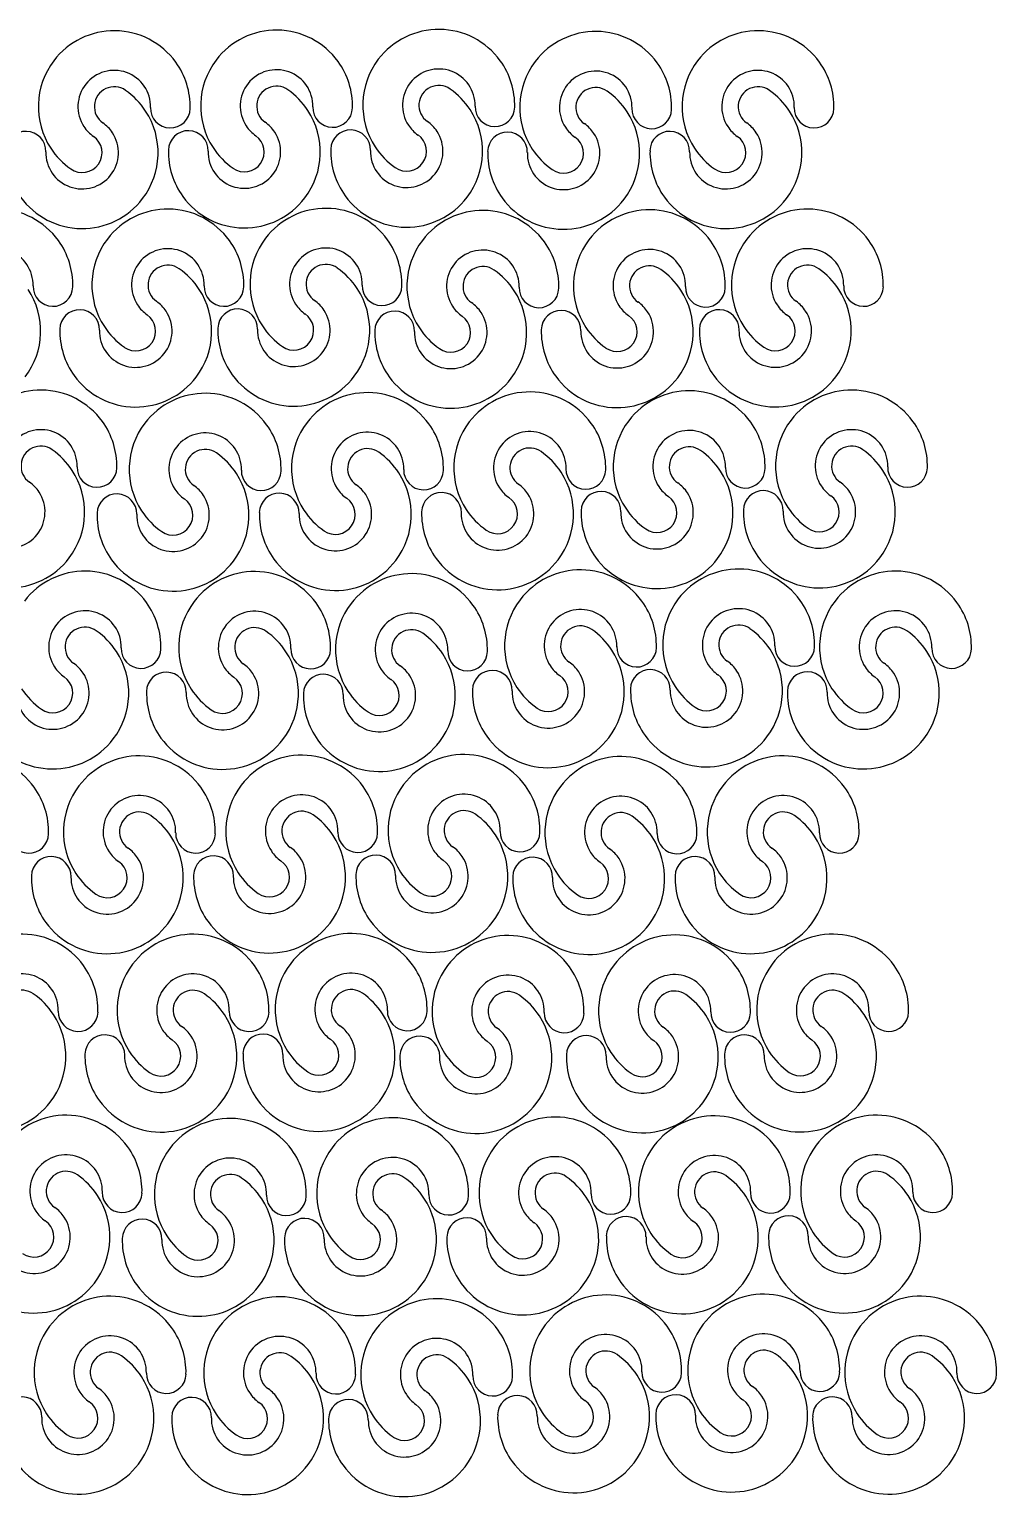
# Model space of a CAD drawing. Extents: x -435 to 1566, y -435 to 2166.
# Drawn here: x 290.7 to 397.3, y 1723.5 to 1885.3 of the extents above; entities that cross this region are included whole.
import ezdxf

# ---------------------------------------------------------------- set-up
doc = ezdxf.new("R2010")
doc.units = 0
doc.header["$MEASUREMENT"] = 0
doc.layers.add('LAYER_02', color=3, linetype='CONTINUOUS')

msp = doc.modelspace()

# ---------------------------------------------------------------- linework, layer by layer
at = {"layer": 'LAYER_02'}
for centre, radius, start, end in [((300.05, 1876.75), 8.37, 35.921, 142.7477), ((317.94, 1876.82), 8.37, 35.921, 142.7477), ((335.82, 1876.9), 8.37, 35.921, 142.7477), ((353.12, 1876.67), 8.37, 35.921, 142.7477), ((371.01, 1876.75), 8.37, 35.921, 142.7477), ((300.05, 1876.75), 8.37, 142.7477, 213.2491), ((300.05, 1876.75), 8.37, 358.5233, 35.921), ((317.94, 1876.82), 8.37, 142.7477, 213.2491), ((317.94, 1876.82), 8.37, 358.5233, 35.921), ((335.82, 1876.9), 8.37, 142.7477, 213.2491), ((335.82, 1876.9), 8.37, 358.5233, 35.921), ((353.12, 1876.67), 8.37, 142.7477, 213.2491), ((353.12, 1876.67), 8.37, 358.5233, 35.921), ((371.01, 1876.75), 8.37, 142.7477, 213.2491), ((371.01, 1876.75), 8.37, 358.5233, 35.921), ((300.05, 1876.75), 4, 358.5233, 213.2491), ((317.94, 1876.82), 4, 358.5233, 213.2491), ((335.82, 1876.9), 4, 358.5233, 213.2491), ((353.12, 1876.67), 4, 358.5233, 213.2491), ((371.01, 1876.75), 4, 358.5233, 213.2491), ((300.05, 1876.75), 2.19, 55.0883, 235.0883), ((296.51, 1871.68), 8.37, 33.2491, 55.0883), ((317.94, 1876.82), 2.19, 55.0883, 235.0883), ((314.39, 1871.75), 8.37, 33.2491, 55.0883), ((335.82, 1876.9), 2.19, 55.0883, 235.0883), ((332.28, 1871.83), 8.37, 33.2491, 55.0883), ((353.12, 1876.67), 2.19, 55.0883, 235.0883), ((349.58, 1871.6), 8.37, 33.2491, 55.0883), ((371.01, 1876.75), 2.19, 55.0883, 235.0883), ((367.47, 1871.68), 8.37, 33.2491, 55.0883), ((306.23, 1876.59), 2.19, 178.5233, 358.5233), ((314.39, 1871.75), 8.37, 322.7477, 33.2491), ((324.12, 1876.66), 2.19, 178.5233, 358.5233), ((332.28, 1871.83), 8.37, 322.7477, 33.2491), ((342.01, 1876.74), 2.19, 178.5233, 358.5233), ((359.3, 1876.51), 2.19, 178.5233, 358.5233), ((377.19, 1876.59), 2.19, 178.5233, 358.5233), ((296.51, 1871.68), 4, 33.2491, 55.0883), ((296.51, 1871.68), 8.37, 322.7477, 33.2491), ((314.39, 1871.75), 4, 33.2491, 55.0883), ((335.82, 1876.9), 4, 213.2491, 235.0883), ((332.28, 1871.83), 4, 33.2491, 55.0883), ((349.58, 1871.6), 4, 33.2491, 55.0883), ((349.58, 1871.6), 8.37, 322.7477, 33.2491), ((367.47, 1871.68), 4, 33.2491, 55.0883), ((367.47, 1871.68), 8.37, 322.7477, 33.2491), ((290.32, 1871.84), 2.19, 358.5233, 178.5233), ((296.51, 1871.68), 4, 178.5233, 33.2491), ((296.51, 1871.68), 2.19, 235.0883, 55.0883), ((300.05, 1876.75), 4, 213.2491, 235.0883), ((308.21, 1871.91), 2.19, 358.5233, 178.5233), ((314.39, 1871.75), 4, 178.5233, 33.2491), ((314.39, 1871.75), 2.19, 235.0883, 55.0883), ((317.94, 1876.82), 4, 213.2491, 235.0883), ((326.1, 1871.99), 2.19, 358.5233, 178.5233), ((332.28, 1871.83), 4, 178.5233, 33.2491), ((332.28, 1871.83), 2.19, 235.0883, 55.0883), ((343.39, 1871.76), 2.19, 358.5233, 178.5233), ((349.58, 1871.6), 4, 178.5233, 33.2491), ((349.58, 1871.6), 2.19, 235.0883, 55.0883), ((353.12, 1876.67), 4, 213.2491, 235.0883), ((361.28, 1871.84), 2.19, 358.5233, 178.5233), ((367.47, 1871.68), 4, 178.5233, 33.2491), ((367.47, 1871.68), 2.19, 235.0883, 55.0883), ((371.01, 1876.75), 4, 213.2491, 235.0883), ((300.05, 1876.75), 8.37, 213.2491, 235.0883), ((314.39, 1871.75), 8.37, 178.5233, 215.921), ((317.94, 1876.82), 8.37, 213.2491, 235.0883), ((332.28, 1871.83), 8.37, 178.5233, 215.921), ((335.82, 1876.9), 8.37, 213.2491, 235.0883), ((349.58, 1871.6), 8.37, 178.5233, 215.921), ((353.12, 1876.67), 8.37, 213.2491, 235.0883), ((367.47, 1871.68), 8.37, 178.5233, 215.921), ((371.01, 1876.75), 8.37, 213.2491, 235.0883), ((296.51, 1871.68), 8.37, 215.921, 322.7477), ((314.39, 1871.75), 8.37, 215.921, 322.7477), ((332.28, 1871.83), 8.37, 215.921, 322.7477), ((349.58, 1871.6), 8.37, 215.921, 322.7477), ((367.47, 1871.68), 8.37, 215.921, 322.7477), ((287.11, 1857.09), 8.37, 35.921, 142.7477), ((305.96, 1857.09), 8.37, 35.921, 142.7477), ((323.38, 1857.17), 8.37, 35.921, 142.7477), ((340.68, 1856.94), 8.37, 35.921, 142.7477), ((359.03, 1857.01), 8.37, 35.921, 142.7477), ((376.45, 1857.09), 8.37, 35.921, 142.7477), ((287.11, 1857.09), 8.37, 358.5233, 35.921), ((305.96, 1857.09), 8.37, 142.7477, 213.2491), ((305.96, 1857.09), 8.37, 358.5233, 35.921), ((323.38, 1857.17), 8.37, 142.7477, 213.2491), ((323.38, 1857.17), 8.37, 358.5233, 35.921), ((340.68, 1856.94), 8.37, 142.7477, 213.2491), ((340.68, 1856.94), 8.37, 358.5233, 35.921), ((359.03, 1857.01), 8.37, 142.7477, 213.2491), ((359.03, 1857.01), 8.37, 358.5233, 35.921), ((376.45, 1857.09), 8.37, 142.7477, 213.2491), ((376.45, 1857.09), 8.37, 358.5233, 35.921), ((287.11, 1857.09), 4, 358.5233, 213.2491), ((305.96, 1857.09), 4, 358.5233, 213.2491), ((323.38, 1857.17), 4, 358.5233, 213.2491), ((340.68, 1856.94), 4, 358.5233, 213.2491), ((359.03, 1857.01), 4, 358.5233, 213.2491), ((376.45, 1857.09), 4, 358.5233, 213.2491), ((305.96, 1857.09), 2.19, 55.0883, 235.0883), ((302.42, 1852.01), 8.37, 33.2491, 55.0883), ((323.38, 1857.17), 2.19, 55.0883, 235.0883), ((319.84, 1852.1), 8.37, 33.2491, 55.0883), ((340.68, 1856.94), 2.19, 55.0883, 235.0883), ((337.14, 1851.87), 8.37, 33.2491, 55.0883), ((359.03, 1857.01), 2.19, 55.0883, 235.0883), ((355.49, 1851.94), 8.37, 33.2491, 55.0883), ((376.45, 1857.09), 2.19, 55.0883, 235.0883), ((372.91, 1852.02), 8.37, 33.2491, 55.0883), ((293.29, 1856.93), 2.19, 178.5233, 358.5233), ((312.14, 1856.93), 2.19, 178.5233, 358.5233), ((329.57, 1857.01), 2.19, 178.5233, 358.5233), ((365.21, 1856.85), 2.19, 178.5233, 358.5233), ((382.64, 1856.93), 2.19, 178.5233, 358.5233), ((283.57, 1852.02), 8.37, 322.7477, 33.2491), ((302.42, 1852.01), 4, 33.2491, 55.0883), ((302.42, 1852.01), 8.37, 322.7477, 33.2491), ((319.84, 1852.1), 4, 33.2491, 55.0883), ((319.84, 1852.1), 8.37, 322.7477, 33.2491), ((337.14, 1851.87), 8.37, 322.7477, 33.2491), ((346.86, 1856.78), 2.19, 178.5233, 358.5233), ((355.49, 1851.94), 8.37, 322.7477, 33.2491), ((372.91, 1852.02), 4, 33.2491, 55.0883), ((372.91, 1852.02), 8.37, 322.7477, 33.2491), ((296.23, 1852.17), 2.19, 358.5233, 178.5233), ((302.42, 1852.01), 4, 178.5233, 33.2491), ((302.42, 1852.01), 2.19, 235.0883, 55.0883), ((305.96, 1857.09), 4, 213.2491, 235.0883), ((313.66, 1852.26), 2.19, 358.5233, 178.5233), ((319.84, 1852.1), 4, 178.5233, 33.2491), ((319.84, 1852.1), 2.19, 235.0883, 55.0883), ((323.38, 1857.17), 4, 213.2491, 235.0883), ((330.95, 1852.03), 2.19, 358.5233, 178.5233), ((337.14, 1851.87), 4, 178.5233, 33.2491), ((337.14, 1851.87), 2.19, 235.0883, 55.0883), ((340.68, 1856.94), 4, 213.2491, 235.0883), ((337.14, 1851.87), 4, 33.2491, 55.0883), ((349.3, 1852.1), 2.19, 358.5233, 178.5233), ((355.49, 1851.94), 4, 178.5233, 33.2491), ((355.49, 1851.94), 2.19, 235.0883, 55.0883), ((359.03, 1857.01), 4, 213.2491, 235.0883), ((355.49, 1851.94), 4, 33.2491, 55.0883), ((366.73, 1852.18), 2.19, 358.5233, 178.5233), ((372.91, 1852.02), 4, 178.5233, 33.2491), ((372.91, 1852.02), 2.19, 235.0883, 55.0883), ((376.45, 1857.09), 4, 213.2491, 235.0883), ((302.42, 1852.01), 8.37, 178.5233, 215.921), ((305.96, 1857.09), 8.37, 213.2491, 235.0883), ((319.84, 1852.1), 8.37, 178.5233, 215.921), ((323.38, 1857.17), 8.37, 213.2491, 235.0883), ((337.14, 1851.87), 8.37, 178.5233, 215.921), ((340.68, 1856.94), 8.37, 213.2491, 235.0883), ((355.49, 1851.94), 8.37, 178.5233, 215.921), ((359.03, 1857.01), 8.37, 213.2491, 235.0883), ((372.91, 1852.02), 8.37, 178.5233, 215.921), ((376.45, 1857.09), 8.37, 213.2491, 235.0883), ((302.42, 1852.01), 8.37, 215.921, 322.7477), ((319.84, 1852.1), 8.37, 215.921, 322.7477), ((337.14, 1851.87), 8.37, 215.921, 322.7477), ((355.49, 1851.94), 8.37, 215.921, 322.7477), ((372.91, 1852.02), 8.37, 215.921, 322.7477), ((291.96, 1837.14), 8.37, 35.921, 142.7477), ((310.07, 1836.78), 8.37, 35.921, 142.7477), ((327.96, 1836.86), 8.37, 35.921, 142.7477), ((345.85, 1836.93), 8.37, 35.921, 142.7477), ((363.42, 1837.06), 8.37, 35.921, 142.7477), ((381.31, 1837.14), 8.37, 35.921, 142.7477), ((291.96, 1837.14), 4, 358.5233, 213.2491), ((291.96, 1837.14), 8.37, 358.5233, 35.921), ((310.07, 1836.78), 8.37, 142.7477, 213.2491), ((310.07, 1836.78), 4, 358.5233, 213.2491), ((310.07, 1836.78), 8.37, 358.5233, 35.921), ((327.96, 1836.86), 8.37, 142.7477, 213.2491), ((327.96, 1836.86), 4, 358.5233, 213.2491), ((327.96, 1836.86), 8.37, 358.5233, 35.921), ((345.85, 1836.93), 8.37, 142.7477, 213.2491), ((345.85, 1836.93), 4, 358.5233, 213.2491), ((345.85, 1836.93), 8.37, 358.5233, 35.921), ((363.42, 1837.06), 8.37, 142.7477, 213.2491), ((363.42, 1837.06), 4, 358.5233, 213.2491), ((363.42, 1837.06), 8.37, 358.5233, 35.921), ((381.31, 1837.14), 8.37, 142.7477, 213.2491), ((381.31, 1837.14), 4, 358.5233, 213.2491), ((381.31, 1837.14), 8.37, 358.5233, 35.921), ((291.96, 1837.14), 2.19, 55.0883, 235.0883), ((345.85, 1836.93), 2.19, 55.0883, 235.0883), ((363.42, 1837.06), 2.19, 55.0883, 235.0883), ((381.31, 1837.14), 2.19, 55.0883, 235.0883), ((288.42, 1832.07), 8.37, 33.2491, 55.0883), ((310.07, 1836.78), 2.19, 55.0883, 235.0883), ((306.53, 1831.71), 8.37, 33.2491, 55.0883), ((327.96, 1836.86), 2.19, 55.0883, 235.0883), ((324.42, 1831.79), 8.37, 33.2491, 55.0883), ((342.3, 1831.86), 8.37, 33.2491, 55.0883), ((359.88, 1831.99), 8.37, 33.2491, 55.0883), ((377.77, 1832.07), 8.37, 33.2491, 55.0883), ((288.42, 1832.07), 8.37, 322.7477, 33.2491), ((298.15, 1836.98), 2.19, 178.5233, 358.5233), ((306.53, 1831.71), 8.37, 322.7477, 33.2491), ((316.25, 1836.62), 2.19, 178.5233, 358.5233), ((324.42, 1831.79), 8.37, 322.7477, 33.2491), ((334.14, 1836.7), 2.19, 178.5233, 358.5233), ((342.3, 1831.86), 8.37, 322.7477, 33.2491), ((352.03, 1836.77), 2.19, 178.5233, 358.5233), ((359.88, 1831.99), 8.37, 322.7477, 33.2491), ((369.6, 1836.9), 2.19, 178.5233, 358.5233), ((377.77, 1832.07), 8.37, 322.7477, 33.2491), ((387.49, 1836.98), 2.19, 178.5233, 358.5233), ((288.42, 1832.07), 4, 178.5233, 33.2491), ((288.42, 1832.07), 4, 33.2491, 55.0883), ((310.07, 1836.78), 4, 213.2491, 235.0883), ((306.53, 1831.71), 4, 33.2491, 55.0883), ((327.96, 1836.86), 4, 213.2491, 235.0883), ((324.42, 1831.79), 4, 33.2491, 55.0883), ((345.85, 1836.93), 4, 213.2491, 235.0883), ((342.3, 1831.86), 4, 33.2491, 55.0883), ((353.7, 1832.15), 2.19, 358.5233, 178.5233), ((363.42, 1837.06), 4, 213.2491, 235.0883), ((359.88, 1831.99), 4, 33.2491, 55.0883), ((371.58, 1832.23), 2.19, 358.5233, 178.5233), ((377.77, 1832.07), 4, 178.5233, 33.2491), ((381.31, 1837.14), 4, 213.2491, 235.0883), ((377.77, 1832.07), 4, 33.2491, 55.0883), ((300.34, 1831.87), 2.19, 358.5233, 178.5233), ((306.53, 1831.71), 4, 178.5233, 33.2491), ((306.53, 1831.71), 2.19, 235.0883, 55.0883), ((318.23, 1831.95), 2.19, 358.5233, 178.5233), ((324.42, 1831.79), 4, 178.5233, 33.2491), ((324.42, 1831.79), 2.19, 235.0883, 55.0883), ((336.12, 1832.02), 2.19, 358.5233, 178.5233), ((342.3, 1831.86), 4, 178.5233, 33.2491), ((342.3, 1831.86), 2.19, 235.0883, 55.0883), ((359.88, 1831.99), 4, 178.5233, 33.2491), ((359.88, 1831.99), 2.19, 235.0883, 55.0883), ((377.77, 1832.07), 2.19, 235.0883, 55.0883), ((306.53, 1831.71), 8.37, 178.5233, 215.921), ((310.07, 1836.78), 8.37, 213.2491, 235.0883), ((324.42, 1831.79), 8.37, 178.5233, 215.921), ((327.96, 1836.86), 8.37, 213.2491, 235.0883), ((342.3, 1831.86), 8.37, 178.5233, 215.921), ((345.85, 1836.93), 8.37, 213.2491, 235.0883), ((359.88, 1831.99), 8.37, 178.5233, 215.921), ((363.42, 1837.06), 8.37, 213.2491, 235.0883), ((377.77, 1832.07), 8.37, 178.5233, 215.921), ((381.31, 1837.14), 8.37, 213.2491, 235.0883), ((288.42, 1832.07), 8.37, 215.921, 322.7477), ((306.53, 1831.71), 8.37, 215.921, 322.7477), ((324.42, 1831.79), 8.37, 215.921, 322.7477), ((342.3, 1831.86), 8.37, 215.921, 322.7477), ((359.88, 1831.99), 8.37, 215.921, 322.7477), ((377.77, 1832.07), 8.37, 215.921, 322.7477), ((296.82, 1817.18), 8.37, 35.921, 142.7477), ((315.52, 1817.13), 8.37, 35.921, 142.7477), ((332.81, 1816.9), 8.37, 35.921, 142.7477), ((351.44, 1817.32), 8.37, 35.921, 142.7477), ((368.87, 1817.41), 8.37, 35.921, 142.7477), ((386.16, 1817.18), 8.37, 35.921, 142.7477), ((296.82, 1817.18), 8.37, 358.5233, 35.921), ((315.52, 1817.13), 8.37, 142.7477, 213.2491), ((315.52, 1817.13), 8.37, 358.5233, 35.921), ((332.81, 1816.9), 8.37, 142.7477, 213.2491), ((332.81, 1816.9), 8.37, 358.5233, 35.921), ((351.44, 1817.32), 8.37, 142.7477, 213.2491), ((351.44, 1817.32), 4, 358.5233, 213.2491), ((351.44, 1817.32), 8.37, 358.5233, 35.921), ((368.87, 1817.41), 8.37, 142.7477, 213.2491), ((368.87, 1817.41), 4, 358.5233, 213.2491), ((368.87, 1817.41), 8.37, 358.5233, 35.921), ((386.16, 1817.18), 8.37, 142.7477, 213.2491), ((386.16, 1817.18), 8.37, 358.5233, 35.921), ((296.82, 1817.18), 4, 358.5233, 213.2491), ((315.52, 1817.13), 4, 358.5233, 213.2491), ((332.81, 1816.9), 4, 358.5233, 213.2491), ((386.16, 1817.18), 4, 358.5233, 213.2491), ((296.82, 1817.18), 2.19, 55.0883, 235.0883), ((293.28, 1812.11), 8.37, 33.2491, 55.0883), ((315.52, 1817.13), 2.19, 55.0883, 235.0883), ((311.98, 1812.06), 8.37, 33.2491, 55.0883), ((332.81, 1816.9), 2.19, 55.0883, 235.0883), ((329.27, 1811.83), 8.37, 33.2491, 55.0883), ((351.44, 1817.32), 2.19, 55.0883, 235.0883), ((347.9, 1812.25), 8.37, 33.2491, 55.0883), ((368.87, 1817.41), 2.19, 55.0883, 235.0883), ((365.33, 1812.34), 8.37, 33.2491, 55.0883), ((386.16, 1817.18), 2.19, 55.0883, 235.0883), ((382.62, 1812.11), 8.37, 33.2491, 55.0883), ((293.28, 1812.11), 8.37, 322.7477, 33.2491), ((303, 1817.02), 2.19, 178.5233, 358.5233), ((311.98, 1812.06), 8.37, 322.7477, 33.2491), ((321.7, 1816.97), 2.19, 178.5233, 358.5233), ((339, 1816.74), 2.19, 178.5233, 358.5233), ((347.9, 1812.25), 8.37, 322.7477, 33.2491), ((357.63, 1817.17), 2.19, 178.5233, 358.5233), ((365.33, 1812.34), 8.37, 322.7477, 33.2491), ((375.05, 1817.25), 2.19, 178.5233, 358.5233), ((382.62, 1812.11), 8.37, 322.7477, 33.2491), ((392.35, 1817.02), 2.19, 178.5233, 358.5233), ((296.82, 1817.18), 4, 213.2491, 235.0883), ((293.28, 1812.11), 4, 33.2491, 55.0883), ((315.52, 1817.13), 4, 213.2491, 235.0883), ((311.98, 1812.06), 4, 33.2491, 55.0883), ((329.27, 1811.83), 4, 33.2491, 55.0883), ((329.27, 1811.83), 8.37, 322.7477, 33.2491), ((351.44, 1817.32), 4, 213.2491, 235.0883), ((347.9, 1812.25), 4, 33.2491, 55.0883), ((368.87, 1817.41), 4, 213.2491, 235.0883), ((365.33, 1812.34), 4, 33.2491, 55.0883), ((386.16, 1817.18), 4, 213.2491, 235.0883), ((382.62, 1812.11), 4, 33.2491, 55.0883), ((293.28, 1812.11), 4, 178.5233, 33.2491), ((293.28, 1812.11), 2.19, 235.0883, 55.0883), ((305.79, 1812.22), 2.19, 358.5233, 178.5233), ((311.98, 1812.06), 4, 178.5233, 33.2491), ((311.98, 1812.06), 2.19, 235.0883, 55.0883), ((323.09, 1811.99), 2.19, 358.5233, 178.5233), ((329.27, 1811.83), 4, 178.5233, 33.2491), ((329.27, 1811.83), 2.19, 235.0883, 55.0883), ((332.81, 1816.9), 4, 213.2491, 235.0883), ((341.72, 1812.41), 2.19, 358.5233, 178.5233), ((347.9, 1812.25), 4, 178.5233, 33.2491), ((347.9, 1812.25), 2.19, 235.0883, 55.0883), ((359.14, 1812.5), 2.19, 358.5233, 178.5233), ((365.33, 1812.34), 4, 178.5233, 33.2491), ((365.33, 1812.34), 2.19, 235.0883, 55.0883), ((376.44, 1812.27), 2.19, 358.5233, 178.5233), ((382.62, 1812.11), 4, 178.5233, 33.2491), ((382.62, 1812.11), 2.19, 235.0883, 55.0883), ((296.82, 1817.18), 8.37, 213.2491, 235.0883), ((311.98, 1812.06), 8.37, 178.5233, 215.921), ((315.52, 1817.13), 8.37, 213.2491, 235.0883), ((329.27, 1811.83), 8.37, 178.5233, 215.921), ((332.81, 1816.9), 8.37, 213.2491, 235.0883), ((347.9, 1812.25), 8.37, 178.5233, 215.921), ((351.44, 1817.32), 8.37, 213.2491, 235.0883), ((365.33, 1812.34), 8.37, 178.5233, 215.921), ((368.87, 1817.41), 8.37, 213.2491, 235.0883), ((382.62, 1812.11), 8.37, 178.5233, 215.921), ((386.16, 1817.18), 8.37, 213.2491, 235.0883), ((293.28, 1812.11), 8.37, 215.921, 322.7477), ((311.98, 1812.06), 8.37, 215.921, 322.7477), ((329.27, 1811.83), 8.37, 215.921, 322.7477), ((347.9, 1812.25), 8.37, 215.921, 322.7477), ((365.33, 1812.34), 8.37, 215.921, 322.7477), ((382.62, 1812.11), 8.37, 215.921, 322.7477), ((284.44, 1796.81), 8.37, 35.921, 142.7477), ((302.82, 1796.81), 8.37, 35.921, 142.7477), ((320.71, 1796.89), 8.37, 35.921, 142.7477), ((338.6, 1796.96), 8.37, 35.921, 142.7477), ((373.78, 1796.81), 8.37, 35.921, 142.7477), ((355.89, 1796.74), 8.37, 35.921, 142.7477), ((320.71, 1796.89), 8.37, 142.7477, 213.2491), ((338.6, 1796.96), 8.37, 142.7477, 213.2491), ((284.44, 1796.81), 8.37, 358.5233, 35.921), ((302.82, 1796.81), 8.37, 142.7477, 213.2491), ((302.82, 1796.81), 4, 358.5233, 213.2491), ((302.82, 1796.81), 8.37, 358.5233, 35.921), ((320.71, 1796.89), 4, 358.5233, 213.2491), ((320.71, 1796.89), 8.37, 358.5233, 35.921), ((338.6, 1796.96), 4, 358.5233, 213.2491), ((338.6, 1796.96), 8.37, 358.5233, 35.921), ((355.89, 1796.74), 8.37, 142.7477, 213.2491), ((355.89, 1796.74), 4, 358.5233, 213.2491), ((355.89, 1796.74), 8.37, 358.5233, 35.921), ((373.78, 1796.81), 8.37, 142.7477, 213.2491), ((373.78, 1796.81), 4, 358.5233, 213.2491), ((373.78, 1796.81), 8.37, 358.5233, 35.921), ((302.82, 1796.81), 2.19, 55.0883, 235.0883), ((320.71, 1796.89), 2.19, 55.0883, 235.0883), ((317.17, 1791.82), 8.37, 33.2491, 55.0883), ((338.6, 1796.96), 2.19, 55.0883, 235.0883), ((335.06, 1791.89), 8.37, 33.2491, 55.0883), ((355.89, 1796.74), 2.19, 55.0883, 235.0883), ((373.78, 1796.81), 2.19, 55.0883, 235.0883), ((299.28, 1791.74), 8.37, 33.2491, 55.0883), ((352.35, 1791.66), 8.37, 33.2491, 55.0883), ((370.24, 1791.74), 8.37, 33.2491, 55.0883), ((290.62, 1796.65), 2.19, 178.5233, 358.5233), ((299.28, 1791.74), 8.37, 322.7477, 33.2491), ((309.01, 1796.65), 2.19, 178.5233, 358.5233), ((317.17, 1791.82), 8.37, 322.7477, 33.2491), ((326.89, 1796.73), 2.19, 178.5233, 358.5233), ((335.06, 1791.89), 8.37, 322.7477, 33.2491), ((344.78, 1796.8), 2.19, 178.5233, 358.5233), ((352.35, 1791.66), 8.37, 322.7477, 33.2491), ((362.08, 1796.58), 2.19, 178.5233, 358.5233), ((370.24, 1791.74), 8.37, 322.7477, 33.2491), ((379.96, 1796.65), 2.19, 178.5233, 358.5233), ((293.1, 1791.9), 2.19, 358.5233, 178.5233), ((299.28, 1791.74), 4, 178.5233, 33.2491), ((302.82, 1796.81), 4, 213.2491, 235.0883), ((299.28, 1791.74), 4, 33.2491, 55.0883), ((310.99, 1791.97), 2.19, 358.5233, 178.5233), ((317.17, 1791.82), 4, 178.5233, 33.2491), ((320.71, 1796.89), 4, 213.2491, 235.0883), ((317.17, 1791.82), 4, 33.2491, 55.0883), ((328.87, 1792.05), 2.19, 358.5233, 178.5233), ((335.06, 1791.89), 4, 178.5233, 33.2491), ((338.6, 1796.96), 4, 213.2491, 235.0883), ((335.06, 1791.89), 4, 33.2491, 55.0883), ((346.17, 1791.82), 2.19, 358.5233, 178.5233), ((352.35, 1791.66), 4, 178.5233, 33.2491), ((355.89, 1796.74), 4, 213.2491, 235.0883), ((352.35, 1791.66), 4, 33.2491, 55.0883), ((364.06, 1791.9), 2.19, 358.5233, 178.5233), ((370.24, 1791.74), 4, 178.5233, 33.2491), ((373.78, 1796.81), 4, 213.2491, 235.0883), ((370.24, 1791.74), 4, 33.2491, 55.0883), ((302.82, 1796.81), 8.37, 213.2491, 235.0883), ((299.28, 1791.74), 2.19, 235.0883, 55.0883), ((320.71, 1796.89), 8.37, 213.2491, 235.0883), ((317.17, 1791.82), 2.19, 235.0883, 55.0883), ((338.6, 1796.96), 8.37, 213.2491, 235.0883), ((335.06, 1791.89), 2.19, 235.0883, 55.0883), ((352.35, 1791.66), 2.19, 235.0883, 55.0883), ((373.78, 1796.81), 8.37, 213.2491, 235.0883), ((370.24, 1791.74), 2.19, 235.0883, 55.0883), ((299.28, 1791.74), 8.37, 178.5233, 215.921), ((317.17, 1791.82), 8.37, 178.5233, 215.921), ((335.06, 1791.89), 8.37, 178.5233, 215.921), ((352.35, 1791.66), 8.37, 178.5233, 215.921), ((355.89, 1796.74), 8.37, 213.2491, 235.0883), ((370.24, 1791.74), 8.37, 178.5233, 215.921), ((299.28, 1791.74), 8.37, 215.921, 322.7477), ((317.17, 1791.82), 8.37, 215.921, 322.7477), ((335.06, 1791.89), 8.37, 215.921, 322.7477), ((352.35, 1791.66), 8.37, 215.921, 322.7477), ((370.24, 1791.74), 8.37, 215.921, 322.7477), ((289.88, 1777.16), 8.37, 35.921, 142.7477), ((308.73, 1777.15), 8.37, 35.921, 142.7477), ((326.16, 1777.23), 8.37, 35.921, 142.7477), ((343.45, 1777.01), 8.37, 35.921, 142.7477), ((361.8, 1777.07), 8.37, 35.921, 142.7477), ((379.23, 1777.16), 8.37, 35.921, 142.7477), ((289.88, 1777.16), 4, 358.5233, 213.2491), ((289.88, 1777.16), 8.37, 358.5233, 35.921), ((308.73, 1777.15), 8.37, 142.7477, 213.2491), ((308.73, 1777.15), 4, 358.5233, 213.2491), ((308.73, 1777.15), 8.37, 358.5233, 35.921), ((326.16, 1777.23), 8.37, 142.7477, 213.2491), ((326.16, 1777.23), 4, 358.5233, 213.2491), ((326.16, 1777.23), 8.37, 358.5233, 35.921), ((343.45, 1777.01), 8.37, 142.7477, 213.2491), ((343.45, 1777.01), 4, 358.5233, 213.2491), ((343.45, 1777.01), 8.37, 358.5233, 35.921), ((361.8, 1777.07), 8.37, 142.7477, 213.2491), ((361.8, 1777.07), 4, 358.5233, 213.2491), ((361.8, 1777.07), 8.37, 358.5233, 35.921), ((379.23, 1777.16), 8.37, 142.7477, 213.2491), ((379.23, 1777.16), 4, 358.5233, 213.2491), ((379.23, 1777.16), 8.37, 358.5233, 35.921), ((289.88, 1777.16), 2.19, 55.0883, 235.0883), ((308.73, 1777.15), 2.19, 55.0883, 235.0883), ((326.16, 1777.23), 2.19, 55.0883, 235.0883), ((361.8, 1777.07), 2.19, 55.0883, 235.0883), ((379.23, 1777.16), 2.19, 55.0883, 235.0883), ((286.34, 1772.09), 8.37, 33.2491, 55.0883), ((305.19, 1772.08), 8.37, 33.2491, 55.0883), ((322.62, 1772.16), 8.37, 33.2491, 55.0883), ((343.45, 1777.01), 2.19, 55.0883, 235.0883), ((339.91, 1771.93), 8.37, 33.2491, 55.0883), ((358.26, 1772), 8.37, 33.2491, 55.0883), ((375.69, 1772.09), 8.37, 33.2491, 55.0883), ((286.34, 1772.09), 8.37, 322.7477, 33.2491), ((296.07, 1777), 2.19, 178.5233, 358.5233), ((305.19, 1772.08), 8.37, 322.7477, 33.2491), ((314.92, 1776.99), 2.19, 178.5233, 358.5233), ((322.62, 1772.16), 8.37, 322.7477, 33.2491), ((332.34, 1777.07), 2.19, 178.5233, 358.5233), ((339.91, 1771.93), 8.37, 322.7477, 33.2491), ((349.64, 1776.85), 2.19, 178.5233, 358.5233), ((358.26, 1772), 8.37, 322.7477, 33.2491), ((367.99, 1776.91), 2.19, 178.5233, 358.5233), ((375.69, 1772.09), 8.37, 322.7477, 33.2491), ((385.41, 1777), 2.19, 178.5233, 358.5233), ((299.01, 1772.24), 2.19, 358.5233, 178.5233), ((308.73, 1777.15), 4, 213.2491, 235.0883), ((305.19, 1772.08), 4, 33.2491, 55.0883), ((316.43, 1772.32), 2.19, 358.5233, 178.5233), ((326.16, 1777.23), 4, 213.2491, 235.0883), ((322.62, 1772.16), 4, 33.2491, 55.0883), ((343.45, 1777.01), 4, 213.2491, 235.0883), ((339.91, 1771.93), 4, 33.2491, 55.0883), ((361.8, 1777.07), 4, 213.2491, 235.0883), ((358.26, 1772), 4, 33.2491, 55.0883), ((369.51, 1772.24), 2.19, 358.5233, 178.5233), ((379.23, 1777.16), 4, 213.2491, 235.0883), ((375.69, 1772.09), 4, 33.2491, 55.0883), ((305.19, 1772.08), 4, 178.5233, 33.2491), ((305.19, 1772.08), 2.19, 235.0883, 55.0883), ((322.62, 1772.16), 4, 178.5233, 33.2491), ((322.62, 1772.16), 2.19, 235.0883, 55.0883), ((333.73, 1772.09), 2.19, 358.5233, 178.5233), ((339.91, 1771.93), 4, 178.5233, 33.2491), ((339.91, 1771.93), 2.19, 235.0883, 55.0883), ((352.08, 1772.16), 2.19, 358.5233, 178.5233), ((358.26, 1772), 4, 178.5233, 33.2491), ((358.26, 1772), 2.19, 235.0883, 55.0883), ((375.69, 1772.09), 4, 178.5233, 33.2491), ((375.69, 1772.09), 2.19, 235.0883, 55.0883), ((305.19, 1772.08), 8.37, 178.5233, 215.921), ((308.73, 1777.15), 8.37, 213.2491, 235.0883), ((322.62, 1772.16), 8.37, 178.5233, 215.921), ((326.16, 1777.23), 8.37, 213.2491, 235.0883), ((339.91, 1771.93), 8.37, 178.5233, 215.921), ((343.45, 1777.01), 8.37, 213.2491, 235.0883), ((358.26, 1772), 8.37, 178.5233, 215.921), ((361.8, 1777.07), 8.37, 213.2491, 235.0883), ((375.69, 1772.09), 8.37, 178.5233, 215.921), ((379.23, 1777.16), 8.37, 213.2491, 235.0883), ((286.34, 1772.09), 8.37, 215.921, 322.7477), ((305.19, 1772.08), 8.37, 215.921, 322.7477), ((322.62, 1772.16), 8.37, 215.921, 322.7477), ((339.91, 1771.93), 8.37, 215.921, 322.7477), ((358.26, 1772), 8.37, 215.921, 322.7477), ((375.69, 1772.09), 8.37, 215.921, 322.7477), ((294.74, 1757.2), 8.37, 35.921, 142.7477), ((312.84, 1756.85), 8.37, 35.921, 142.7477), ((330.73, 1756.92), 8.37, 35.921, 142.7477), ((348.62, 1757), 8.37, 35.921, 142.7477), ((366.2, 1757.13), 8.37, 35.921, 142.7477), ((384.08, 1757.2), 8.37, 35.921, 142.7477), ((294.74, 1757.2), 8.37, 358.5233, 35.921), ((312.84, 1756.85), 8.37, 142.7477, 213.2491), ((312.84, 1756.85), 8.37, 358.5233, 35.921), ((330.73, 1756.92), 8.37, 142.7477, 213.2491), ((330.73, 1756.92), 8.37, 358.5233, 35.921), ((348.62, 1757), 8.37, 142.7477, 213.2491), ((348.62, 1757), 8.37, 358.5233, 35.921), ((366.2, 1757.13), 8.37, 142.7477, 213.2491), ((366.2, 1757.13), 8.37, 358.5233, 35.921), ((384.08, 1757.2), 8.37, 142.7477, 213.2491), ((384.08, 1757.2), 8.37, 358.5233, 35.921), ((294.74, 1757.2), 4, 358.5233, 213.2491), ((312.84, 1756.85), 4, 358.5233, 213.2491), ((330.73, 1756.92), 4, 358.5233, 213.2491), ((348.62, 1757), 4, 358.5233, 213.2491), ((366.2, 1757.13), 4, 358.5233, 213.2491), ((384.08, 1757.2), 4, 358.5233, 213.2491), ((294.74, 1757.2), 2.19, 55.0883, 235.0883), ((291.2, 1752.13), 8.37, 33.2491, 55.0883), ((312.84, 1756.85), 2.19, 55.0883, 235.0883), ((309.3, 1751.77), 8.37, 33.2491, 55.0883), ((330.73, 1756.92), 2.19, 55.0883, 235.0883), ((327.19, 1751.85), 8.37, 33.2491, 55.0883), ((348.62, 1757), 2.19, 55.0883, 235.0883), ((345.08, 1751.93), 8.37, 33.2491, 55.0883), ((366.2, 1757.13), 2.19, 55.0883, 235.0883), ((362.66, 1752.05), 8.37, 33.2491, 55.0883), ((384.08, 1757.2), 2.19, 55.0883, 235.0883), ((380.54, 1752.13), 8.37, 33.2491, 55.0883), ((291.2, 1752.13), 8.37, 322.7477, 33.2491), ((300.92, 1757.04), 2.19, 178.5233, 358.5233), ((319.03, 1756.69), 2.19, 178.5233, 358.5233), ((336.92, 1756.76), 2.19, 178.5233, 358.5233), ((354.8, 1756.84), 2.19, 178.5233, 358.5233), ((362.66, 1752.05), 8.37, 322.7477, 33.2491), ((372.38, 1756.97), 2.19, 178.5233, 358.5233), ((380.54, 1752.13), 8.37, 322.7477, 33.2491), ((390.27, 1757.04), 2.19, 178.5233, 358.5233), ((294.74, 1757.2), 4, 213.2491, 235.0883), ((291.2, 1752.13), 4, 33.2491, 55.0883), ((309.3, 1751.77), 4, 33.2491, 55.0883), ((309.3, 1751.77), 8.37, 322.7477, 33.2491), ((327.19, 1751.85), 4, 33.2491, 55.0883), ((327.19, 1751.85), 8.37, 322.7477, 33.2491), ((345.08, 1751.93), 4, 33.2491, 55.0883), ((345.08, 1751.93), 8.37, 322.7477, 33.2491), ((362.66, 1752.05), 4, 33.2491, 55.0883), ((384.08, 1757.2), 4, 213.2491, 235.0883), ((380.54, 1752.13), 4, 33.2491, 55.0883), ((291.2, 1752.13), 4, 178.5233, 33.2491), ((291.2, 1752.13), 2.19, 235.0883, 55.0883), ((303.12, 1751.93), 2.19, 358.5233, 178.5233), ((309.3, 1751.77), 4, 178.5233, 33.2491), ((309.3, 1751.77), 2.19, 235.0883, 55.0883), ((312.84, 1756.85), 4, 213.2491, 235.0883), ((321.01, 1752.01), 2.19, 358.5233, 178.5233), ((327.19, 1751.85), 4, 178.5233, 33.2491), ((327.19, 1751.85), 2.19, 235.0883, 55.0883), ((330.73, 1756.92), 4, 213.2491, 235.0883), ((338.9, 1752.08), 2.19, 358.5233, 178.5233), ((345.08, 1751.93), 4, 178.5233, 33.2491), ((345.08, 1751.93), 2.19, 235.0883, 55.0883), ((348.62, 1757), 4, 213.2491, 235.0883), ((356.47, 1752.21), 2.19, 358.5233, 178.5233), ((362.66, 1752.05), 4, 178.5233, 33.2491), ((362.66, 1752.05), 2.19, 235.0883, 55.0883), ((366.2, 1757.13), 4, 213.2491, 235.0883), ((374.36, 1752.29), 2.19, 358.5233, 178.5233), ((380.54, 1752.13), 4, 178.5233, 33.2491), ((380.54, 1752.13), 2.19, 235.0883, 55.0883), ((309.3, 1751.77), 8.37, 178.5233, 215.921), ((312.84, 1756.85), 8.37, 213.2491, 235.0883), ((327.19, 1751.85), 8.37, 178.5233, 215.921), ((330.73, 1756.92), 8.37, 213.2491, 235.0883), ((345.08, 1751.93), 8.37, 178.5233, 215.921), ((348.62, 1757), 8.37, 213.2491, 235.0883), ((362.66, 1752.05), 8.37, 178.5233, 215.921), ((366.2, 1757.13), 8.37, 213.2491, 235.0883), ((380.54, 1752.13), 8.37, 178.5233, 215.921), ((384.08, 1757.2), 8.37, 213.2491, 235.0883), ((291.2, 1752.13), 8.37, 215.921, 322.7477), ((327.19, 1751.85), 8.37, 215.921, 322.7477), ((345.08, 1751.93), 8.37, 215.921, 322.7477), ((362.66, 1752.05), 8.37, 215.921, 322.7477), ((380.54, 1752.13), 8.37, 215.921, 322.7477), ((299.59, 1737.25), 8.37, 35.921, 142.7477), ((309.3, 1751.77), 8.37, 215.921, 322.7477), ((318.29, 1737.19), 8.37, 35.921, 142.7477), ((335.59, 1736.97), 8.37, 35.921, 142.7477), ((354.22, 1737.39), 8.37, 35.921, 142.7477), ((371.64, 1737.47), 8.37, 35.921, 142.7477), ((388.94, 1737.25), 8.37, 35.921, 142.7477), ((299.59, 1737.25), 8.37, 142.7477, 213.2491), ((299.59, 1737.25), 8.37, 358.5233, 35.921), ((318.29, 1737.19), 8.37, 142.7477, 213.2491), ((318.29, 1737.19), 8.37, 358.5233, 35.921), ((354.22, 1737.39), 8.37, 142.7477, 213.2491), ((354.22, 1737.39), 8.37, 358.5233, 35.921), ((371.64, 1737.47), 8.37, 142.7477, 213.2491), ((371.64, 1737.47), 8.37, 358.5233, 35.921), ((388.94, 1737.25), 8.37, 142.7477, 213.2491), ((388.94, 1737.25), 8.37, 358.5233, 35.921), ((299.59, 1737.25), 4, 358.5233, 213.2491), ((318.29, 1737.19), 4, 358.5233, 213.2491), ((335.59, 1736.97), 8.37, 142.7477, 213.2491), ((335.59, 1736.97), 4, 358.5233, 213.2491), ((335.59, 1736.97), 8.37, 358.5233, 35.921), ((354.22, 1737.39), 4, 358.5233, 213.2491), ((371.64, 1737.47), 4, 358.5233, 213.2491), ((388.94, 1737.25), 4, 358.5233, 213.2491), ((299.59, 1737.25), 2.19, 55.0883, 235.0883), ((296.05, 1732.17), 8.37, 33.2491, 55.0883), ((318.29, 1737.19), 2.19, 55.0883, 235.0883), ((314.75, 1732.12), 8.37, 33.2491, 55.0883), ((335.59, 1736.97), 2.19, 55.0883, 235.0883), ((354.22, 1737.39), 2.19, 55.0883, 235.0883), ((350.68, 1732.32), 8.37, 33.2491, 55.0883), ((371.64, 1737.47), 2.19, 55.0883, 235.0883), ((368.1, 1732.4), 8.37, 33.2491, 55.0883), ((388.94, 1737.25), 2.19, 55.0883, 235.0883), ((385.4, 1732.17), 8.37, 33.2491, 55.0883), ((332.05, 1731.89), 8.37, 33.2491, 55.0883), ((360.4, 1737.23), 2.19, 178.5233, 358.5233), ((377.83, 1737.31), 2.19, 178.5233, 358.5233), ((296.05, 1732.17), 8.37, 322.7477, 33.2491), ((305.78, 1737.09), 2.19, 178.5233, 358.5233), ((314.75, 1732.12), 8.37, 322.7477, 33.2491), ((324.48, 1737.03), 2.19, 178.5233, 358.5233), ((332.05, 1731.89), 8.37, 322.7477, 33.2491), ((341.77, 1736.81), 2.19, 178.5233, 358.5233), ((350.68, 1732.32), 4, 33.2491, 55.0883), ((350.68, 1732.32), 8.37, 322.7477, 33.2491), ((368.1, 1732.4), 4, 33.2491, 55.0883), ((368.1, 1732.4), 8.37, 322.7477, 33.2491), ((385.4, 1732.17), 8.37, 322.7477, 33.2491), ((395.12, 1737.09), 2.19, 178.5233, 358.5233), ((289.87, 1732.33), 2.19, 358.5233, 178.5233), ((296.05, 1732.17), 4, 178.5233, 33.2491), ((296.05, 1732.17), 2.19, 235.0883, 55.0883), ((299.59, 1737.25), 4, 213.2491, 235.0883), ((296.05, 1732.17), 4, 33.2491, 55.0883), ((308.57, 1732.28), 2.19, 358.5233, 178.5233), ((314.75, 1732.12), 4, 178.5233, 33.2491), ((318.29, 1737.19), 4, 213.2491, 235.0883), ((314.75, 1732.12), 4, 33.2491, 55.0883), ((325.86, 1732.05), 2.19, 358.5233, 178.5233), ((332.05, 1731.89), 4, 178.5233, 33.2491), ((335.59, 1736.97), 4, 213.2491, 235.0883), ((332.05, 1731.89), 4, 33.2491, 55.0883), ((344.49, 1732.48), 2.19, 358.5233, 178.5233), ((350.68, 1732.32), 4, 178.5233, 33.2491), ((350.68, 1732.32), 2.19, 235.0883, 55.0883), ((354.22, 1737.39), 4, 213.2491, 235.0883), ((361.92, 1732.56), 2.19, 358.5233, 178.5233), ((368.1, 1732.4), 4, 178.5233, 33.2491), ((368.1, 1732.4), 2.19, 235.0883, 55.0883), ((371.64, 1737.47), 4, 213.2491, 235.0883), ((379.21, 1732.33), 2.19, 358.5233, 178.5233), ((385.4, 1732.17), 4, 178.5233, 33.2491), ((385.4, 1732.17), 2.19, 235.0883, 55.0883), ((388.94, 1737.25), 4, 213.2491, 235.0883), ((385.4, 1732.17), 4, 33.2491, 55.0883), ((299.59, 1737.25), 8.37, 213.2491, 235.0883), ((318.29, 1737.19), 8.37, 213.2491, 235.0883), ((314.75, 1732.12), 2.19, 235.0883, 55.0883), ((335.59, 1736.97), 8.37, 213.2491, 235.0883), ((332.05, 1731.89), 2.19, 235.0883, 55.0883), ((350.68, 1732.32), 8.37, 178.5233, 215.921), ((354.22, 1737.39), 8.37, 213.2491, 235.0883), ((368.1, 1732.4), 8.37, 178.5233, 215.921), ((371.64, 1737.47), 8.37, 213.2491, 235.0883), ((385.4, 1732.17), 8.37, 178.5233, 215.921), ((388.94, 1737.25), 8.37, 213.2491, 235.0883), ((314.75, 1732.12), 8.37, 178.5233, 215.921), ((332.05, 1731.89), 8.37, 178.5233, 215.921), ((296.05, 1732.17), 8.37, 215.921, 322.7477), ((314.75, 1732.12), 8.37, 215.921, 322.7477), ((332.05, 1731.89), 8.37, 215.921, 322.7477), ((350.68, 1732.32), 8.37, 215.921, 322.7477), ((368.1, 1732.4), 8.37, 215.921, 322.7477), ((385.4, 1732.17), 8.37, 215.921, 322.7477)]:
    msp.add_arc(centre, radius, start, end, dxfattribs=at)

doc.saveas('drawing.dxf')
